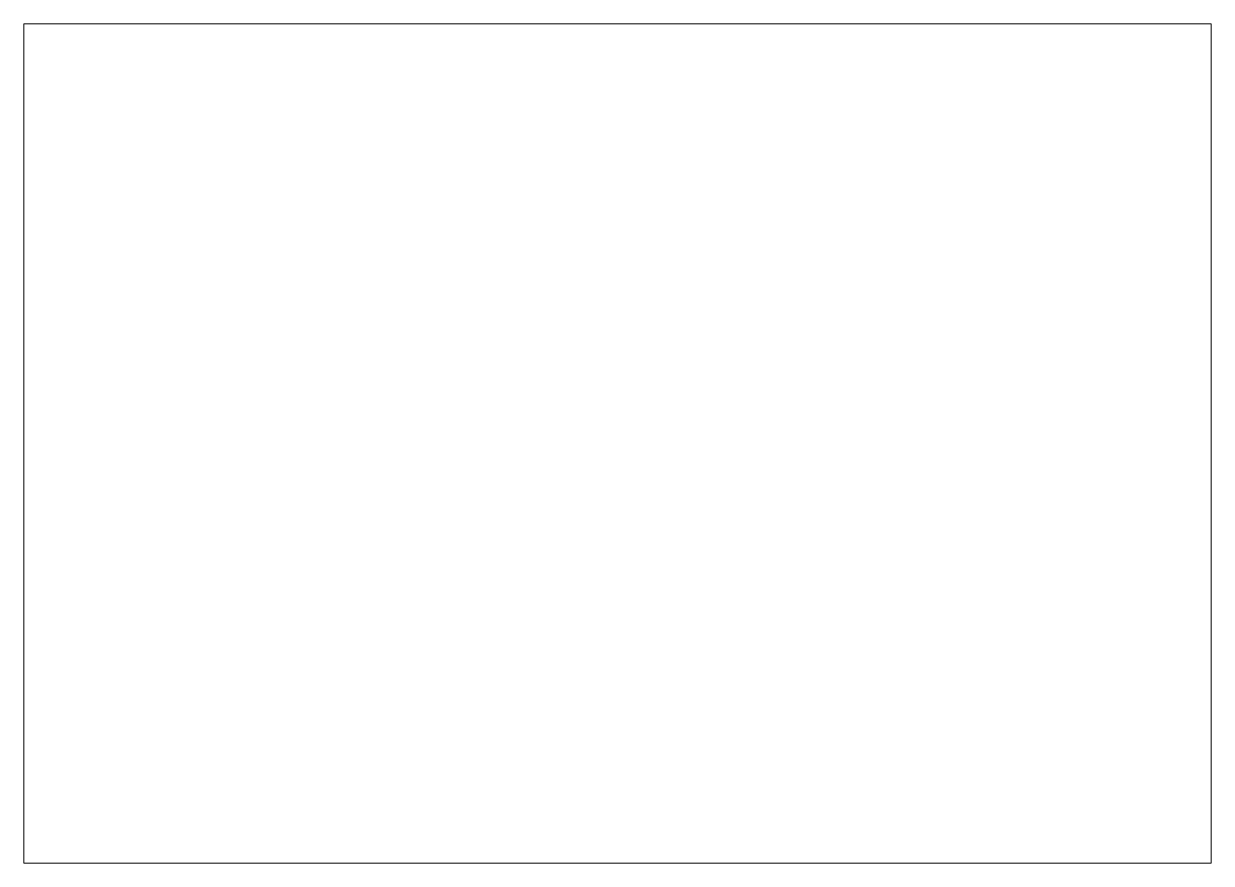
# Paper-space layout 'HDM_4' of a CAD drawing. Header units: millimetres. Extents: x 0 to 420, y 0 to 297.
# The model-space entities are those that its viewports show. They can reach past a viewport. Long polylines and large blocks are cut down to what shows.
import ezdxf

# ---------------------------------------------------------------- set-up
doc = ezdxf.new("R2010")
doc.units = ezdxf.units.MM
doc.layers.add('0-图框图名', color=2, linetype='Continuous')
doc.layers.add('AA_填充算量层', color=7, linetype='Continuous')

msp = doc.modelspace()

# ---------------------------------------------------------------- hatches: boundary and pattern name
at = {"layer": 'AA_填充算量层', "true_color": 0xffd700}
h = msp.add_hatch(dxfattribs=at)
h.set_pattern_fill('ANSI31', color=40, scale=0.8)
h.paths.add_polyline_path([(174.5337, -1445.5135), (175, -1445.375), (175.2372, -1445.2775), (175.127, -1445.5135)])
h = msp.add_hatch(dxfattribs=at)
h.set_pattern_fill('ANSI31', color=40, scale=0.8)
h.paths.add_polyline_path([(367.6326, -1580.073), (367.6408, -1580.0554), (368.3333, -1579.91), (369.9019, -1579.4959), (369.6326, -1580.073)])

psp = doc.layouts.new('HDM_4')

# ---------------------------------------------------------------- viewports
at = {"layer": '0-图框图名'}
psp.add_viewport(center=(210, 148.5), size=(420, 297), view_center_point=(210, -1485), view_height=297, dxfattribs=at)

doc.saveas('drawing.dxf')
